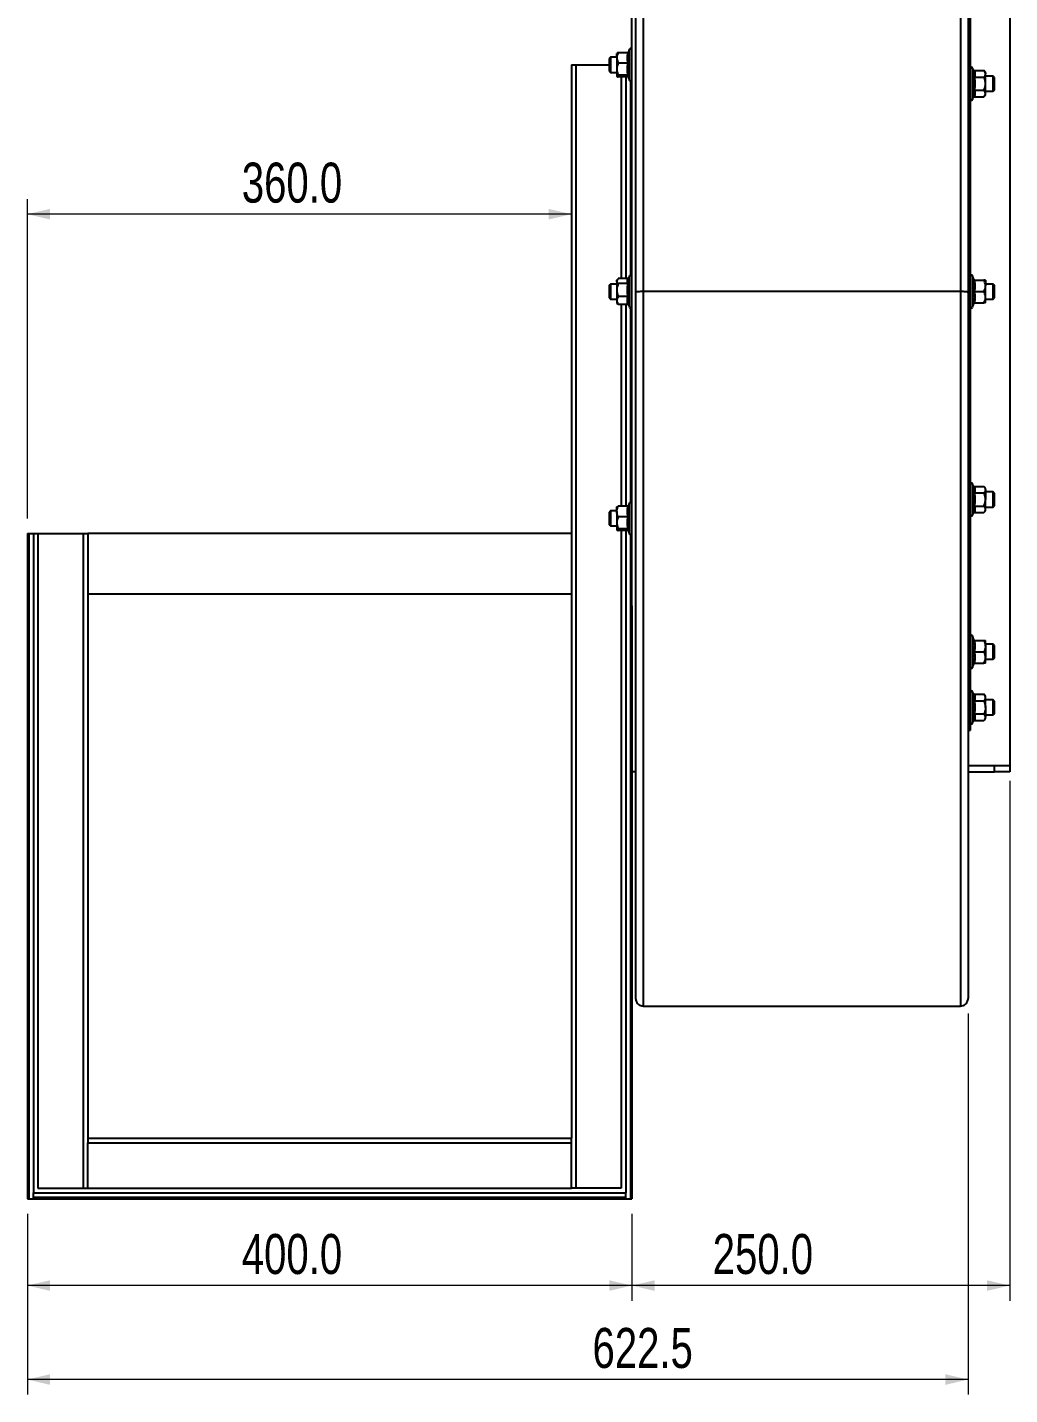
# Paper-space layout 'Sheet2' of a CAD drawing. Header units: millimetres. Extents: x 2 to 418, y 2 to 295.
# Drawn here: x 155.3 to 220.3, y 156.2 to 246.6 of the extents above; entities that cross this region are included whole.
import ezdxf

# ---------------------------------------------------------------- set-up
doc = ezdxf.new("R2010")
doc.units = ezdxf.units.MM
doc.styles.add('SLDTEXTSTYLE0', font='TXT', dxfattribs={"width": 0.75})
doc.dimstyles.new('SLDDIMSTYLE0', dxfattribs={"dimtxt": 2.645833, "dimasz": 1.5, "dimexe": 0, "dimexo": 0.0625, "dimgap": 0.661458, "dimtad": 1, "dimdec": 1, "dimlfac": 10, "dimrnd": 1e-09, "dimzin": 4, "dimdsep": 46, "dimtxsty": 'SLDTEXTSTYLE0', "dimsah": 1, "dimcen": 0.09, "dimadec": 0, "dimazin": 1, "dimtfac": 1, "dimtdec": 1, "dimtofl": 0, "dimtmove": 0, "dimatfit": 3, "dimfxl": 0, "dimfrac": 2, "dimtolj": 1, "dimtzin": 12, "dimarcsym": 0})
doc.dimstyles.new('SLDDIMSTYLE2', dxfattribs={"dimtxt": 2.645833, "dimasz": 1.5, "dimexe": 0, "dimexo": 0.0625, "dimgap": 0.661458, "dimtad": 1, "dimdec": 1, "dimlfac": 10, "dimrnd": 1e-09, "dimzin": 12, "dimdsep": 46, "dimtxsty": 'SLDTEXTSTYLE0', "dimsah": 1, "dimcen": 0.09, "dimadec": 0, "dimazin": 3, "dimtfac": 1, "dimtdec": 1, "dimtofl": 0, "dimtmove": 0, "dimatfit": 3, "dimfxl": 0, "dimfrac": 2, "dimtolj": 1, "dimtzin": 12, "dimarcsym": 0})

# ---------------------------------------------------------------- blocks, each defined once
blk = doc.blocks.new('_D_15')
at = {"color": 7, "linetype": 'Continuous', "lineweight": 18}
for p, q in [((217.589, 181.39), (217.589, 156.186)), ((155.339, 168.141), (155.339, 156.186)), ((217.589, 157.186), (155.339, 157.186))]:
    blk.add_line(p, q, dxfattribs=at)
for points in [[(155.339, 157.186), (156.839, 156.836), (156.839, 157.536)], [(217.589, 157.186), (216.089, 157.536), (216.089, 156.836)]]:
    blk.add_solid(points, dxfattribs=at)
at = {"color": 7, "linetype": 'Continuous', "lineweight": 18, "insert": (192.737, 160.597), "char_height": 2.6458, "attachment_point": 1, "style": 'SLDTEXTSTYLE0'}
blk.add_mtext('622.5', dxfattribs=at)
blk = doc.blocks.new('_D_16')
at = {"color": 7, "linetype": 'Continuous', "lineweight": 18}
for p, q in [((155.339, 168.141), (155.339, 162.402)), ((195.339, 168.141), (195.339, 162.402)), ((195.339, 163.402), (155.339, 163.402))]:
    blk.add_line(p, q, dxfattribs=at)
for points in [[(155.339, 163.402), (156.839, 163.052), (156.839, 163.752)], [(195.339, 163.402), (193.839, 163.752), (193.839, 163.052)]]:
    blk.add_solid(points, dxfattribs=at)
at = {"color": 7, "linetype": 'Continuous', "lineweight": 18, "insert": (169.53, 166.813), "char_height": 2.6458, "attachment_point": 1, "style": 'SLDTEXTSTYLE0'}
blk.add_mtext('400.0', dxfattribs=at)
blk = doc.blocks.new('_D_17')
at = {"color": 7, "linetype": 'Continuous', "lineweight": 18}
for p, q in [((220.339, 196.789), (220.339, 162.402)), ((195.339, 168.141), (195.339, 162.402)), ((220.339, 163.402), (195.339, 163.402))]:
    blk.add_line(p, q, dxfattribs=at)
for points in [[(195.339, 163.402), (196.839, 163.052), (196.839, 163.752)], [(220.339, 163.402), (218.839, 163.752), (218.839, 163.052)]]:
    blk.add_solid(points, dxfattribs=at)
at = {"color": 7, "linetype": 'Continuous', "lineweight": 18, "insert": (200.69, 166.813), "char_height": 2.6458, "attachment_point": 1, "style": 'SLDTEXTSTYLE0'}
blk.add_mtext('250.0', dxfattribs=at)
blk = doc.blocks.new('_D_18')
at = {"color": 7, "linetype": 'Continuous', "lineweight": 18}
for p, q in [((155.339, 214.141), (155.339, 235.263)), ((191.339, 234.263), (155.339, 234.263))]:
    blk.add_line(p, q, dxfattribs=at)
for points in [[(155.339, 234.263), (156.839, 233.913), (156.839, 234.613)], [(191.339, 234.263), (189.839, 234.613), (189.839, 233.913)]]:
    blk.add_solid(points, dxfattribs=at)
at = {"color": 7, "linetype": 'Continuous', "lineweight": 18, "insert": (169.53, 237.674), "char_height": 2.6458, "attachment_point": 1, "style": 'SLDTEXTSTYLE0'}
blk.add_mtext('360.0', dxfattribs=at)

psp = doc.layouts.new('Sheet2')

# ---------------------------------------------------------------- linework, layer by layer
at = {"color": 7, "linetype": 'Continuous', "lineweight": 25}
for p, q in [((220.339, 269.141), (220.339, 197.789)), ((195.589, 264.892), (195.589, 229.153)), ((217.589, 264.892), (217.589, 229.153)), ((195.339, 229.141), (195.339, 260.891)), ((217.739, 229.141), (217.739, 258.141)), ((195.189, 245.18), (195.103, 244.946)), ((193.922, 244.641), (193.839, 244.558)), ((193.839, 244.558), (193.839, 243.724)), ((194.339, 244.641), (193.922, 244.641)), ((193.922, 244.641), (193.922, 243.641)), ((194.344, 244.897), (194.339, 244.891)), ((194.339, 244.597), (194.339, 244.891)), ((194.339, 244.597), (194.339, 243.854)), ((195.081, 244.941), (194.439, 244.941)), ((195.081, 244.254), (194.439, 244.254)), ((191.339, 244.141), (191.339, 173.141)), ((191.339, 244.141), (191.639, 244.141)), ((191.639, 244.141), (193.839, 244.141)), ((193.839, 243.724), (193.922, 243.641)), ((193.922, 243.641), (194.339, 243.641)), ((194.339, 243.854), (194.339, 243.397)), ((194.339, 243.391), (194.344, 243.385)), ((195.081, 243.454), (194.439, 243.454)), ((195.081, 243.341), (194.439, 243.341)), ((194.939, 243.341), (194.939, 230)), ((195.101, 243.343), (195.189, 243.102)), ((217.934, 243.806), (217.889, 243.93)), ((217.997, 243.757), (218.639, 243.757)), ((217.997, 243.324), (218.639, 243.324)), ((218.739, 243.641), (218.639, 243.757)), ((218.739, 243.641), (218.739, 243.541)), ((218.739, 242.891), (218.739, 243.541)), ((219.256, 243.391), (218.739, 243.391)), ((219.339, 243.308), (219.256, 243.391)), ((219.256, 242.458), (219.256, 243.391)), ((219.339, 242.53), (219.339, 243.308)), ((217.997, 242.458), (218.639, 242.458)), ((218.739, 242.242), (218.739, 242.891)), ((218.739, 242.391), (219.256, 242.391)), ((219.256, 242.391), (219.339, 242.474)), ((219.256, 242.391), (219.256, 242.458)), ((219.339, 242.474), (219.339, 242.53)), ((217.889, 241.852), (217.934, 241.976)), ((217.997, 242.025), (218.639, 242.025)), ((218.639, 242.025), (218.739, 242.141)), ((218.739, 242.141), (218.739, 242.242)), ((194.392, 229.953), (194.339, 229.891)), ((194.339, 229.834), (194.339, 229.891)), ((194.339, 229.834), (194.339, 229.239)), ((195.081, 230), (194.439, 230)), ((195.189, 230.18), (195.122, 229.998)), ((217.978, 229.935), (217.889, 230.18)), ((217.969, 229.931), (217.97, 229.931)), ((217.997, 229.891), (218.639, 229.891)), ((218.739, 229.891), (218.739, 229.516)), ((193.922, 229.641), (193.839, 229.558)), ((193.839, 229.558), (193.839, 228.724)), ((194.339, 229.641), (193.922, 229.641)), ((193.922, 229.641), (193.922, 228.641)), ((194.339, 229.239), (194.339, 228.546)), ((195.081, 229.668), (194.439, 229.668)), ((195.081, 228.809), (194.439, 228.809)), ((195.339, 208.355), (195.339, 229.141)), ((195.589, 229.153), (195.589, 229.117)), ((195.589, 229.117), (195.589, 229.08)), ((195.589, 229.08), (195.589, 182.393)), ((196.089, 229.165), (217.089, 229.165)), ((217.589, 229.153), (217.589, 229.117)), ((217.589, 229.117), (217.589, 229.08)), ((217.589, 229.08), (217.589, 182.393)), ((217.739, 200.141), (217.739, 229.141)), ((217.997, 229.141), (218.639, 229.141)), ((219.256, 229.641), (218.739, 229.641)), ((218.739, 228.766), (218.739, 229.516)), ((219.339, 229.558), (219.256, 229.641)), ((219.256, 228.641), (219.256, 229.641)), ((219.339, 228.724), (219.339, 229.558)), ((193.839, 228.724), (193.922, 228.641)), ((193.922, 228.641), (194.339, 228.641)), ((194.339, 228.546), (194.339, 228.391)), ((194.339, 228.391), (194.392, 228.329)), ((195.081, 228.282), (194.439, 228.282)), ((194.939, 228.282), (194.939, 214.941)), ((195.135, 228.251), (195.189, 228.102)), ((217.889, 228.102), (217.978, 228.347)), ((217.969, 228.351), (217.97, 228.351)), ((217.997, 228.391), (218.639, 228.391)), ((218.739, 228.391), (218.739, 228.766)), ((218.739, 228.641), (219.256, 228.641)), ((219.256, 228.641), (219.339, 228.724)), ((217.934, 216.306), (217.889, 216.43)), ((217.997, 216.257), (218.639, 216.257)), ((218.739, 216.141), (218.639, 216.257)), ((218.739, 216.041), (218.739, 216.141)), ((217.997, 215.824), (218.639, 215.824)), ((218.739, 216.041), (218.739, 215.391)), ((219.256, 215.891), (218.739, 215.891)), ((218.739, 214.742), (218.739, 215.391)), ((219.339, 215.808), (219.256, 215.891)), ((219.256, 214.891), (219.256, 215.891)), ((219.339, 214.974), (219.339, 215.808)), ((193.922, 214.641), (193.839, 214.558)), ((193.839, 214.558), (193.839, 214.502)), ((193.839, 214.502), (193.839, 213.724)), ((194.339, 214.641), (193.922, 214.641)), ((193.922, 214.641), (193.922, 214.574)), ((193.922, 214.574), (193.922, 213.641)), ((194.339, 214.597), (194.339, 214.891)), ((194.339, 214.597), (194.339, 213.854)), ((195.081, 214.941), (194.439, 214.941)), ((195.189, 215.18), (195.103, 214.946)), ((217.889, 214.352), (217.934, 214.476)), ((217.997, 214.958), (218.639, 214.958)), ((217.997, 214.525), (218.639, 214.525)), ((218.639, 214.525), (218.739, 214.641)), ((218.739, 214.891), (219.256, 214.891)), ((218.739, 214.641), (218.739, 214.742)), ((219.256, 214.891), (219.339, 214.974)), ((193.839, 213.724), (193.922, 213.641)), ((193.922, 213.641), (194.339, 213.641)), ((194.339, 213.854), (194.339, 213.397)), ((195.081, 214.254), (194.439, 214.254)), ((195.081, 213.454), (194.439, 213.454)), ((155.339, 213.141), (155.339, 169.141)), ((155.339, 213.141), (155.439, 213.141)), ((155.439, 213.141), (155.439, 169.141)), ((155.439, 213.141), (155.739, 213.141)), ((155.739, 213.141), (155.739, 169.541)), ((155.739, 213.141), (156.039, 213.141)), ((156.039, 213.141), (159.039, 213.141)), ((159.039, 213.141), (159.339, 213.141)), ((191.339, 213.141), (159.339, 213.141)), ((159.339, 213.141), (159.339, 173.141)), ((195.081, 213.341), (194.439, 213.341)), ((194.939, 213.341), (194.939, 169.541)), ((195.101, 213.343), (195.189, 213.102)), ((191.339, 209.141), (159.339, 209.141)), ((195.339, 208.355), (195.339, 169.141)), ((217.978, 206.119), (217.889, 206.364)), ((217.969, 206.116), (217.97, 206.115)), ((217.997, 206.075), (218.639, 206.075)), ((217.997, 205.325), (218.639, 205.325)), ((218.739, 205.7), (218.739, 206.075)), ((219.256, 205.825), (218.739, 205.825)), ((218.739, 205.7), (218.739, 204.95)), ((219.339, 205.743), (219.256, 205.825)), ((219.256, 204.825), (219.256, 205.825)), ((219.339, 204.908), (219.339, 205.743)), ((217.889, 204.286), (217.978, 204.532)), ((217.969, 204.535), (217.97, 204.535)), ((217.997, 204.575), (218.639, 204.575)), ((218.739, 204.575), (218.739, 204.95)), ((218.739, 204.825), (219.256, 204.825)), ((219.256, 204.825), (219.339, 204.908)), ((217.934, 202.556), (217.889, 202.68)), ((217.997, 202.507), (218.639, 202.507)), ((217.997, 202.074), (218.639, 202.074)), ((218.739, 202.391), (218.639, 202.507)), ((218.739, 202.291), (218.739, 202.391)), ((218.739, 201.641), (218.739, 202.291)), ((219.256, 202.141), (218.739, 202.141)), ((219.339, 202.058), (219.256, 202.141)), ((219.256, 201.141), (219.256, 202.141)), ((219.339, 201.224), (219.339, 202.058)), ((217.997, 201.208), (218.639, 201.208)), ((217.997, 200.775), (218.639, 200.775)), ((218.639, 200.775), (218.739, 200.891)), ((218.739, 201.641), (218.739, 200.992)), ((218.739, 201.141), (219.256, 201.141)), ((218.739, 200.891), (218.739, 200.992)), ((219.256, 201.141), (219.339, 201.224)), ((217.589, 200.141), (217.739, 200.141)), ((217.889, 200.602), (217.934, 200.726)), ((195.339, 197.391), (195.589, 197.391)), ((217.589, 197.789), (219.339, 197.789)), ((217.589, 197.389), (219.339, 197.389)), ((219.339, 197.389), (219.339, 197.789)), ((219.339, 197.789), (220.339, 197.789)), ((220.339, 197.389), (219.339, 197.389)), ((220.339, 197.789), (220.339, 197.389)), ((196.089, 181.891), (217.089, 181.891)), ((159.339, 173.141), (191.339, 173.141)), ((159.339, 173.141), (159.339, 172.841)), ((159.339, 172.841), (191.339, 172.841)), ((159.339, 169.841), (159.339, 172.841)), ((191.339, 172.841), (191.339, 173.141)), ((191.339, 169.841), (191.339, 172.841)), ((155.339, 169.141), (155.439, 169.141)), ((155.439, 169.141), (155.739, 169.141)), ((155.739, 169.541), (194.939, 169.541)), ((155.739, 169.241), (155.739, 169.541)), ((155.739, 169.241), (194.939, 169.241)), ((155.739, 169.141), (155.739, 169.241)), ((155.739, 169.141), (194.939, 169.141)), ((156.039, 169.841), (159.339, 169.841)), ((159.339, 169.841), (191.339, 169.841)), ((194.639, 169.841), (191.339, 169.841)), ((194.939, 169.241), (194.939, 169.541)), ((194.939, 169.141), (194.939, 169.241)), ((194.939, 169.141), (195.239, 169.141)), ((195.239, 169.141), (195.339, 169.141))]:
    psp.add_line(p, q, dxfattribs=at)
at = {"color": 8, "linetype": 'Continuous', "lineweight": 25}
for p, q in [((195.189, 243.102), (195.189, 245.18)), ((195.107, 244.948), (195.144, 244.986)), ((191.639, 244.141), (191.639, 169.841)), ((194.639, 243.341), (194.639, 230)), ((217.889, 243.93), (217.889, 241.852)), ((195.239, 243.054), (195.239, 230.228)), ((195.189, 230.101), (195.189, 230.18)), ((195.189, 228.102), (195.189, 230.101)), ((217.889, 230.18), (217.889, 228.102)), ((194.639, 228.282), (194.639, 214.941)), ((195.239, 228.054), (195.239, 215.228)), ((217.889, 216.43), (217.889, 216.291)), ((217.889, 216.291), (217.889, 214.352)), ((195.107, 214.948), (195.144, 214.986)), ((195.189, 214.773), (195.189, 215.18)), ((195.189, 213.102), (195.189, 214.773)), ((156.039, 213.141), (156.039, 169.841)), ((159.039, 213.141), (159.039, 169.841)), ((194.639, 213.341), (194.639, 169.841)), ((195.239, 213.054), (195.239, 169.141)), ((217.889, 206.364), (217.889, 205.845)), ((217.889, 205.845), (217.889, 204.286)), ((217.889, 202.68), (217.889, 201.641)), ((217.889, 201.641), (217.889, 200.602)), ((196.089, 181.891), (196.089, 181.884)), ((217.089, 181.891), (217.089, 181.881))]:
    psp.add_line(p, q, dxfattribs=at)
at = {"color": 7, "linetype": 'Continuous', "lineweight": 25}
for centre, radius, start, end in [((195.261, 245.154), 0.0773, 0, 160), ((217.816, 243.904), 0.0773, 20, 180), ((195.261, 243.128), 0.0773, 200, 0), ((217.816, 241.878), 0.0773, 180, 340), ((195.261, 230.154), 0.0773, 0, 160), ((217.816, 230.154), 0.0773, 20, 180), ((218.036, 229.951), 0.06, 196.24027, 235.07401), ((218.036, 229.951), 0.06, 196.24791, 262.44434), ((195.261, 228.128), 0.0773, 200, 0), ((217.816, 228.128), 0.0773, 180, 340), ((218.036, 228.331), 0.06, 97.58654, 164.35323), ((217.816, 216.404), 0.0773, 20, 180), ((195.261, 215.154), 0.0773, 0, 160), ((217.816, 214.378), 0.0773, 180, 340), ((195.261, 213.128), 0.0773, 200, 0), ((217.816, 206.338), 0.0773, 20, 180), ((218.036, 206.135), 0.06, 196.22431, 262.33762), ((218.036, 204.515), 0.06, 97.66494, 164.34542), ((217.816, 204.313), 0.0773, 180, 340), ((217.816, 202.654), 0.0773, 20, 180), ((217.816, 200.628), 0.0773, 180, 340)]:
    psp.add_arc(centre, radius, start, end, dxfattribs=at)
for points, knots in [([(196.089, 265.392), (196.089, 265.383), (196.089, 265.364), (196.089, 265.196), (196.089, 264.926), (196.089, 264.545), (196.089, 264.056), (196.089, 263.46), (196.089, 262.758), (196.089, 261.953), (196.089, 261.046), (196.089, 260.04), (196.089, 258.938), (196.089, 257.743), (196.089, 256.457), (196.089, 255.084), (196.089, 253.628), (196.089, 252.093), (196.089, 250.483), (196.089, 248.802), (196.089, 247.054), (196.089, 245.245), (196.089, 243.379), (196.089, 241.462), (196.089, 239.499), (196.089, 237.494), (196.089, 235.454), (196.089, 233.382), (196.089, 231.285), (196.089, 229.872), (196.089, 229.165)], [0, 0, 0, 0, 0.035726, 0.071453, 0.107179, 0.142905, 0.178631, 0.214357, 0.250083, 0.285809, 0.321536, 0.357262, 0.392988, 0.428714, 0.46444, 0.500167, 0.535893, 0.571619, 0.607345, 0.643071, 0.678797, 0.714524, 0.75025, 0.785928, 0.821607, 0.857286, 0.892964, 0.928643, 0.964321, 1, 1, 1, 1]), ([(194.439, 244.941), (194.413, 244.888), (194.359, 244.779), (194.339, 244.66), (194.339, 244.599), (194.339, 244.597)], [0, 0, 0, 0, 0.48434, 0.986319, 1, 1, 1, 1]), ([(194.339, 244.597), (194.343, 244.549), (194.35, 244.451), (194.395, 244.337), (194.429, 244.273), (194.439, 244.254)], [0, 0, 0, 0, 0.406288, 0.827269, 1, 1, 1, 1]), ([(194.439, 244.254), (194.413, 244.192), (194.359, 244.065), (194.339, 243.927), (194.339, 243.856), (194.339, 243.854)], [0, 0, 0, 0, 0.484337, 0.986324, 1, 1, 1, 1]), ([(194.439, 244.941), (194.423, 244.936), (194.378, 244.922), (194.364, 244.907), (194.356, 244.897)], [0, 0, 0, 0, 0.34017, 1, 1, 1, 1]), ([(195.081, 244.254), (195.061, 244.366), (195.022, 244.596), (195.061, 244.825), (195.081, 244.941)], [0, 0, 0, 0, 0.492242, 1, 1, 1, 1]), ([(195.081, 243.454), (195.061, 243.585), (195.022, 243.852), (195.061, 244.118), (195.081, 244.254)], [0, 0, 0, 0, 0.492245, 1, 1, 1, 1]), ([(195.081, 244.941), (195.088, 244.942), (195.101, 244.943), (195.119, 244.953), (195.134, 244.967), (195.141, 244.979), (195.143, 244.986), (195.144, 244.986)], [0, 0, 0, 0, 0.236079, 0.471213, 0.732252, 0.993859, 1, 1, 1, 1]), ([(195.081, 244.254), (195.088, 244.254), (195.101, 244.254), (195.119, 244.255), (195.134, 244.257), (195.141, 244.259), (195.143, 244.26), (195.144, 244.26)], [0, 0, 0, 0, 0.236078, 0.471228, 0.732236, 0.993864, 1, 1, 1, 1]), ([(195.144, 244.986), (195.137, 244.955), (195.102, 244.796), (195.085, 244.55), (195.127, 244.342), (195.144, 244.26)], [0, 0, 0, 0, 0.130523, 0.655231, 1, 1, 1, 1]), ([(195.144, 244.26), (195.137, 244.224), (195.102, 244.042), (195.085, 243.756), (195.127, 243.512), (195.144, 243.415)], [0, 0, 0, 0, 0.130526, 0.655235, 1, 1, 1, 1]), ([(194.339, 243.854), (194.343, 243.798), (194.35, 243.684), (194.395, 243.551), (194.429, 243.476), (194.439, 243.454)], [0, 0, 0, 0, 0.406297, 0.827266, 1, 1, 1, 1]), ([(194.439, 243.454), (194.424, 243.449), (194.366, 243.431), (194.35, 243.412), (194.339, 243.397)], [0, 0, 0, 0, 0.26613, 1, 1, 1, 1]), ([(194.339, 243.397), (194.339, 243.396), (194.34, 243.38), (194.375, 243.361), (194.428, 243.344), (194.439, 243.341)], [0, 0, 0, 0, 0.066694, 0.814098, 1, 1, 1, 1]), ([(195.081, 243.341), (195.061, 243.36), (195.022, 243.397), (195.061, 243.435), (195.081, 243.454)], [0, 0, 0, 0, 0.492244, 1, 1, 1, 1]), ([(195.144, 243.415), (195.143, 243.415), (195.141, 243.421), (195.134, 243.431), (195.119, 243.444), (195.101, 243.452), (195.088, 243.453), (195.081, 243.454)], [0, 0, 0, 0, 0.006116, 0.267749, 0.52879, 0.763923, 1, 1, 1, 1]), ([(195.103, 243.336), (195.103, 243.337), (195.096, 243.34), (195.088, 243.341), (195.081, 243.341)], [0, 0, 0, 0, 0.145345, 1, 1, 1, 1]), ([(217.934, 243.348), (217.941, 243.368), (217.975, 243.465), (217.992, 243.619), (217.951, 243.753), (217.934, 243.806)], [0, 0, 0, 0, 0.130524, 0.655235, 1, 1, 1, 1]), ([(217.997, 243.757), (217.99, 243.758), (217.977, 243.759), (217.959, 243.77), (217.944, 243.785), (217.937, 243.799), (217.934, 243.806), (217.934, 243.806)], [0, 0, 0, 0, 0.236083, 0.471228, 0.732224, 0.99387, 1, 1, 1, 1]), ([(217.934, 242.434), (217.941, 242.473), (217.975, 242.671), (217.992, 242.98), (217.951, 243.244), (217.934, 243.348)], [0, 0, 0, 0, 0.13052, 0.655234, 1, 1, 1, 1]), ([(217.934, 243.348), (217.934, 243.348), (217.937, 243.345), (217.944, 243.338), (217.959, 243.33), (217.977, 243.325), (217.99, 243.324), (217.997, 243.324)], [0, 0, 0, 0, 0.006116, 0.267772, 0.528767, 0.763918, 1, 1, 1, 1]), ([(217.997, 243.757), (218.016, 243.686), (218.056, 243.542), (218.016, 243.397), (217.997, 243.324)], [0, 0, 0, 0, 0.4922425, 1, 1, 1, 1]), ([(217.997, 243.324), (218.016, 243.182), (218.056, 242.893), (218.016, 242.605), (217.997, 242.458)], [0, 0, 0, 0, 0.492242, 1, 1, 1, 1]), ([(218.739, 243.541), (218.735, 243.571), (218.727, 243.633), (218.682, 243.704), (218.649, 243.745), (218.639, 243.757)], [0, 0, 0, 0, 0.40629, 0.82727, 1, 1, 1, 1]), ([(218.639, 243.324), (218.665, 243.358), (218.719, 243.426), (218.739, 243.501), (218.739, 243.54), (218.739, 243.541)], [0, 0, 0, 0, 0.48434, 0.986321, 1, 1, 1, 1]), ([(218.739, 242.891), (218.735, 242.952), (218.727, 243.075), (218.682, 243.219), (218.649, 243.3), (218.639, 243.324)], [0, 0, 0, 0, 0.4062938, 0.8272715, 1, 1, 1, 1]), ([(217.934, 242.434), (217.934, 242.434), (217.937, 242.437), (217.944, 242.444), (217.959, 242.452), (217.977, 242.457), (217.99, 242.458), (217.997, 242.458)], [0, 0, 0, 0, 0.006116, 0.267742, 0.528764, 0.763917, 1, 1, 1, 1]), ([(217.934, 241.976), (217.941, 241.996), (217.975, 242.097), (217.992, 242.253), (217.951, 242.382), (217.934, 242.434)], [0, 0, 0, 0, 0.13052, 0.655233, 1, 1, 1, 1]), ([(217.997, 242.458), (218.016, 242.387), (218.056, 242.243), (218.016, 242.098), (217.997, 242.025)], [0, 0, 0, 0, 0.492244, 1, 1, 1, 1]), ([(218.639, 242.458), (218.665, 242.525), (218.719, 242.662), (218.739, 242.812), (218.739, 242.889), (218.739, 242.891)], [0, 0, 0, 0, 0.484345, 0.986326, 1, 1, 1, 1]), ([(218.739, 242.242), (218.739, 242.246), (218.737, 242.307), (218.702, 242.381), (218.649, 242.445), (218.639, 242.458)], [0, 0, 0, 0, 0.066698, 0.814099, 1, 1, 1, 1]), ([(217.934, 241.976), (217.934, 241.976), (217.937, 241.983), (217.944, 241.997), (217.959, 242.012), (217.977, 242.023), (217.99, 242.024), (217.997, 242.025)], [0, 0, 0, 0, 0.0061304, 0.2677196, 0.5287735, 0.7639242, 1, 1, 1, 1]), ([(218.639, 242.025), (218.654, 242.043), (218.711, 242.112), (218.727, 242.187), (218.739, 242.242)], [0, 0, 0, 0, 0.266132, 1, 1, 1, 1]), ([(194.339, 229.834), (194.339, 229.838), (194.34, 229.884), (194.375, 229.941), (194.428, 229.99), (194.439, 230)], [0, 0, 0, 0, 0.0666953, 0.8140969, 1, 1, 1, 1]), ([(194.439, 229.668), (194.424, 229.682), (194.366, 229.735), (194.35, 229.792), (194.339, 229.834)], [0, 0, 0, 0, 0.266132, 1, 1, 1, 1]), ([(195.081, 229.668), (195.061, 229.722), (195.022, 229.833), (195.061, 229.944), (195.081, 230)], [0, 0, 0, 0, 0.492244, 1, 1, 1, 1]), ([(195.081, 230), (195.088, 230), (195.101, 230.002), (195.119, 230.013), (195.13, 230.023), (195.134, 230.03), (195.135, 230.031)], [0, 0, 0, 0, 0.306208, 0.611245, 0.949751, 1, 1, 1, 1]), ([(217.934, 229.141), (217.941, 229.175), (217.975, 229.345), (217.992, 229.613), (217.951, 229.842), (217.934, 229.933)], [0, 0, 0, 0, 0.130523, 0.655235, 1, 1, 1, 1]), ([(217.997, 229.891), (217.99, 229.892), (217.977, 229.893), (217.959, 229.902), (217.944, 229.916), (217.937, 229.927), (217.934, 229.933), (217.934, 229.933)], [0, 0, 0, 0, 0.236074, 0.471222, 0.732234, 0.993878, 1, 1, 1, 1]), ([(217.997, 229.891), (218.016, 229.768), (218.056, 229.518), (218.016, 229.268), (217.997, 229.141)], [0, 0, 0, 0, 0.492241, 1, 1, 1, 1]), ([(218.739, 229.516), (218.735, 229.569), (218.727, 229.675), (218.682, 229.8), (218.649, 229.87), (218.639, 229.891)], [0, 0, 0, 0, 0.406293, 0.827271, 1, 1, 1, 1]), ([(218.739, 229.891), (218.739, 229.891), (218.737, 229.891), (218.702, 229.891), (218.649, 229.891), (218.639, 229.891)], [0, 0, 0, 0, 0.066695, 0.814097, 1, 1, 1, 1]), ([(194.439, 229.668), (194.413, 229.601), (194.359, 229.465), (194.339, 229.317), (194.339, 229.241), (194.339, 229.239)], [0, 0, 0, 0, 0.484344, 0.98633, 1, 1, 1, 1]), ([(194.339, 229.239), (194.343, 229.179), (194.35, 229.056), (194.395, 228.914), (194.429, 228.833), (194.439, 228.809)], [0, 0, 0, 0, 0.406292, 0.827269, 1, 1, 1, 1]), ([(194.439, 228.809), (194.413, 228.768), (194.359, 228.685), (194.339, 228.594), (194.339, 228.547), (194.339, 228.546)], [0, 0, 0, 0, 0.484338, 0.986322, 1, 1, 1, 1]), ([(195.081, 228.809), (195.061, 228.95), (195.022, 229.236), (195.061, 229.523), (195.081, 229.668)], [0, 0, 0, 0, 0.492245, 1, 1, 1, 1]), ([(195.081, 228.282), (195.061, 228.369), (195.022, 228.544), (195.061, 228.72), (195.081, 228.809)], [0, 0, 0, 0, 0.492241, 1, 1, 1, 1]), ([(195.081, 229.668), (195.088, 229.668), (195.101, 229.669), (195.119, 229.676), (195.134, 229.685), (195.141, 229.693), (195.143, 229.698), (195.144, 229.698)], [0, 0, 0, 0, 0.236084, 0.471229, 0.732223, 0.99388, 1, 1, 1, 1]), ([(195.081, 228.809), (195.088, 228.809), (195.101, 228.808), (195.119, 228.804), (195.134, 228.798), (195.141, 228.793), (195.143, 228.791), (195.144, 228.791)], [0, 0, 0, 0, 0.236073, 0.471231, 0.732233, 0.993869, 1, 1, 1, 1]), ([(195.144, 229.698), (195.137, 229.659), (195.102, 229.462), (195.085, 229.155), (195.127, 228.894), (195.144, 228.791)], [0, 0, 0, 0, 0.13052, 0.655235, 1, 1, 1, 1]), ([(195.589, 229.117), (195.589, 229.117), (195.589, 229.117), (195.589, 229.118), (195.59, 229.122), (195.603, 229.13), (195.657, 229.143), (195.771, 229.155), (195.92, 229.164), (196.033, 229.165), (196.089, 229.165)], [0, 0, 0, 0, 0.007001, 0.009041, 0.035512, 0.141746, 0.35642, 0.570982, 0.785491, 1, 1, 1, 1]), ([(196.089, 229.165), (196.089, 228.351), (196.089, 226.723), (196.089, 224.278), (196.089, 221.84), (196.089, 219.415), (196.089, 217.025), (196.089, 214.677), (196.089, 212.377), (196.089, 210.117), (196.089, 207.889), (196.089, 205.701), (196.089, 203.561), (196.089, 201.49), (196.089, 199.493), (196.089, 197.578), (196.089, 195.75), (196.089, 194.014), (196.089, 192.375), (196.089, 190.839), (196.089, 189.411), (196.089, 188.094), (196.089, 186.892), (196.089, 185.81), (196.089, 184.877), (196.089, 184.083), (196.089, 183.421), (196.089, 182.867), (196.089, 182.425), (196.089, 182.087), (196.089, 181.956), (196.089, 181.891)], [0, 0, 0, 0, 0.0351232, 0.0702464, 0.1053693, 0.1404924, 0.1756154, 0.2101114, 0.2446074, 0.2791034, 0.3135994, 0.3487992, 0.3839991, 0.4191988, 0.4543987, 0.4895985, 0.5247983, 0.5599981, 0.595198, 0.6303978, 0.6655976, 0.7007974, 0.7359972, 0.771197, 0.8063969, 0.838664, 0.8709312, 0.9031983, 0.9354654, 0.9677327, 1, 1, 1, 1]), ([(217.089, 229.165), (217.145, 229.165), (217.257, 229.164), (217.407, 229.155), (217.521, 229.143), (217.575, 229.13), (217.587, 229.122), (217.589, 229.118), (217.589, 229.117), (217.589, 229.117), (217.589, 229.117)], [0, 0, 0, 0, 0.214515, 0.429022, 0.643583, 0.858256, 0.964488, 0.990959, 0.993, 1, 1, 1, 1]), ([(217.089, 229.165), (217.089, 228.351), (217.089, 226.723), (217.089, 224.278), (217.089, 221.84), (217.089, 219.415), (217.089, 217.025), (217.089, 214.677), (217.089, 212.377), (217.089, 210.117), (217.089, 207.889), (217.089, 205.701), (217.089, 203.561), (217.089, 201.49), (217.089, 199.493), (217.089, 197.578), (217.089, 195.75), (217.089, 194.014), (217.089, 192.375), (217.089, 190.839), (217.089, 189.411), (217.089, 188.094), (217.089, 186.892), (217.089, 185.81), (217.089, 184.877), (217.089, 184.083), (217.089, 183.421), (217.089, 182.867), (217.089, 182.425), (217.089, 182.087), (217.089, 181.956), (217.089, 181.891)], [0, 0, 0, 0, 0.0351232, 0.0702464, 0.1053693, 0.1404924, 0.1756154, 0.2101114, 0.2446074, 0.2791034, 0.3135994, 0.3487992, 0.3839991, 0.4191988, 0.4543987, 0.4895985, 0.5247983, 0.5599981, 0.595198, 0.6303978, 0.6655976, 0.7007974, 0.7359972, 0.771197, 0.8063969, 0.838664, 0.8709312, 0.9031983, 0.9354654, 0.9677327, 1, 1, 1, 1]), ([(217.934, 228.349), (217.941, 228.383), (217.975, 228.555), (217.992, 228.824), (217.951, 229.051), (217.934, 229.141)], [0, 0, 0, 0, 0.130523, 0.655234, 1, 1, 1, 1]), ([(217.934, 229.141), (217.934, 229.141), (217.937, 229.141), (217.944, 229.141), (217.959, 229.141), (217.977, 229.141), (217.99, 229.141), (217.997, 229.141)], [0, 0, 0, 0, 0.006132, 0.267764, 0.528774, 0.763923, 1, 1, 1, 1]), ([(217.997, 229.141), (218.016, 229.018), (218.056, 228.768), (218.016, 228.518), (217.997, 228.391)], [0, 0, 0, 0, 0.492241, 1, 1, 1, 1]), ([(218.639, 229.141), (218.665, 229.199), (218.719, 229.318), (218.739, 229.448), (218.739, 229.514), (218.739, 229.516)], [0, 0, 0, 0, 0.484345, 0.986322, 1, 1, 1, 1]), ([(218.739, 228.766), (218.735, 228.819), (218.727, 228.925), (218.682, 229.05), (218.649, 229.12), (218.639, 229.141)], [0, 0, 0, 0, 0.406293, 0.827271, 1, 1, 1, 1]), ([(194.339, 228.546), (194.343, 228.509), (194.35, 228.434), (194.395, 228.347), (194.429, 228.297), (194.439, 228.282)], [0, 0, 0, 0, 0.406297, 0.827271, 1, 1, 1, 1]), ([(194.439, 228.282), (194.421, 228.296), (194.402, 228.311), (194.395, 228.327), (194.394, 228.328)], [0, 0, 0, 0, 0.926257, 1, 1, 1, 1]), ([(195.144, 228.234), (195.143, 228.234), (195.141, 228.241), (195.134, 228.254), (195.119, 228.27), (195.101, 228.28), (195.088, 228.282), (195.081, 228.282)], [0, 0, 0, 0, 0.00611, 0.267742, 0.528771, 0.76391, 1, 1, 1, 1]), ([(195.144, 228.791), (195.137, 228.767), (195.102, 228.648), (195.085, 228.461), (195.127, 228.298), (195.144, 228.234)], [0, 0, 0, 0, 0.130523, 0.655236, 1, 1, 1, 1]), ([(217.934, 228.349), (217.934, 228.349), (217.937, 228.355), (217.944, 228.367), (217.959, 228.38), (217.977, 228.389), (217.99, 228.39), (217.997, 228.391)], [0, 0, 0, 0, 0.006122, 0.267766, 0.528778, 0.763926, 1, 1, 1, 1]), ([(218.639, 228.391), (218.665, 228.449), (218.719, 228.568), (218.739, 228.698), (218.739, 228.764), (218.739, 228.766)], [0, 0, 0, 0, 0.484333, 0.986322, 1, 1, 1, 1]), ([(218.739, 228.391), (218.739, 228.391), (218.737, 228.391), (218.702, 228.391), (218.649, 228.391), (218.639, 228.391)], [0, 0, 0, 0, 0.066695, 0.814097, 1, 1, 1, 1]), ([(217.934, 215.848), (217.941, 215.868), (217.975, 215.965), (217.992, 216.119), (217.951, 216.253), (217.934, 216.306)], [0, 0, 0, 0, 0.130524, 0.655232, 1, 1, 1, 1]), ([(217.997, 216.257), (217.99, 216.258), (217.977, 216.259), (217.959, 216.27), (217.944, 216.285), (217.937, 216.299), (217.934, 216.306), (217.934, 216.306)], [0, 0, 0, 0, 0.236065, 0.471239, 0.73223, 0.99387, 1, 1, 1, 1]), ([(217.997, 216.257), (218.016, 216.186), (218.056, 216.042), (218.016, 215.897), (217.997, 215.824)], [0, 0, 0, 0, 0.492244, 1, 1, 1, 1]), ([(218.639, 216.257), (218.654, 216.239), (218.711, 216.17), (218.727, 216.095), (218.739, 216.041)], [0, 0, 0, 0, 0.266132, 1, 1, 1, 1]), ([(217.934, 214.934), (217.941, 214.973), (217.975, 215.171), (217.992, 215.48), (217.951, 215.744), (217.934, 215.848)], [0, 0, 0, 0, 0.130526, 0.65523, 1, 1, 1, 1]), ([(217.997, 215.824), (217.99, 215.824), (217.977, 215.825), (217.959, 215.83), (217.944, 215.838), (217.937, 215.845), (217.934, 215.848), (217.934, 215.848)], [0, 0, 0, 0, 0.236075, 0.47122, 0.732234, 0.993851, 1, 1, 1, 1]), ([(217.997, 215.824), (218.016, 215.682), (218.056, 215.393), (218.016, 215.105), (217.997, 214.958)], [0, 0, 0, 0, 0.492242, 1, 1, 1, 1]), ([(218.739, 216.041), (218.739, 216.036), (218.737, 215.975), (218.702, 215.901), (218.649, 215.837), (218.639, 215.824)], [0, 0, 0, 0, 0.066691, 0.814093, 1, 1, 1, 1]), ([(218.739, 215.391), (218.735, 215.452), (218.727, 215.575), (218.682, 215.719), (218.649, 215.8), (218.639, 215.824)], [0, 0, 0, 0, 0.406299, 0.827269, 1, 1, 1, 1]), ([(218.639, 214.958), (218.665, 215.025), (218.719, 215.162), (218.739, 215.312), (218.739, 215.389), (218.739, 215.391)], [0, 0, 0, 0, 0.484339, 0.986326, 1, 1, 1, 1]), ([(194.339, 214.597), (194.339, 214.605), (194.34, 214.701), (194.375, 214.819), (194.428, 214.921), (194.439, 214.941)], [0, 0, 0, 0, 0.066696, 0.814097, 1, 1, 1, 1]), ([(194.339, 214.885), (194.343, 214.893), (194.35, 214.909), (194.395, 214.927), (194.429, 214.938), (194.439, 214.941)], [0, 0, 0, 0, 0.406293, 0.82727, 1, 1, 1, 1]), ([(194.439, 214.254), (194.424, 214.283), (194.366, 214.392), (194.35, 214.51), (194.339, 214.597)], [0, 0, 0, 0, 0.266125, 1, 1, 1, 1]), ([(195.081, 214.254), (195.061, 214.366), (195.022, 214.596), (195.061, 214.825), (195.081, 214.941)], [0, 0, 0, 0, 0.49224, 1, 1, 1, 1]), ([(195.081, 214.941), (195.088, 214.942), (195.101, 214.943), (195.119, 214.953), (195.134, 214.967), (195.141, 214.979), (195.143, 214.986), (195.144, 214.986)], [0, 0, 0, 0, 0.236069, 0.471225, 0.732205, 0.993859, 1, 1, 1, 1]), ([(195.144, 214.986), (195.137, 214.955), (195.102, 214.796), (195.085, 214.55), (195.127, 214.342), (195.144, 214.26)], [0, 0, 0, 0, 0.130527, 0.655233, 1, 1, 1, 1]), ([(217.934, 214.934), (217.934, 214.934), (217.937, 214.937), (217.944, 214.944), (217.959, 214.952), (217.977, 214.957), (217.99, 214.958), (217.997, 214.958)], [0, 0, 0, 0, 0.006149, 0.267768, 0.528783, 0.763929, 1, 1, 1, 1]), ([(217.934, 214.476), (217.941, 214.496), (217.975, 214.597), (217.992, 214.753), (217.951, 214.882), (217.934, 214.934)], [0, 0, 0, 0, 0.1305236, 0.6552329, 1, 1, 1, 1]), ([(217.934, 214.476), (217.934, 214.476), (217.937, 214.483), (217.944, 214.497), (217.959, 214.512), (217.977, 214.523), (217.99, 214.524), (217.997, 214.525)], [0, 0, 0, 0, 0.00613, 0.267776, 0.528772, 0.763917, 1, 1, 1, 1]), ([(217.997, 214.958), (218.016, 214.887), (218.056, 214.743), (218.016, 214.598), (217.997, 214.525)], [0, 0, 0, 0, 0.4922425, 1, 1, 1, 1]), ([(218.739, 214.742), (218.735, 214.772), (218.727, 214.834), (218.682, 214.905), (218.649, 214.946), (218.639, 214.958)], [0, 0, 0, 0, 0.406296, 0.82727, 1, 1, 1, 1]), ([(218.639, 214.525), (218.665, 214.559), (218.719, 214.627), (218.739, 214.702), (218.739, 214.741), (218.739, 214.742)], [0, 0, 0, 0, 0.48434, 0.986321, 1, 1, 1, 1]), ([(194.439, 214.254), (194.413, 214.192), (194.359, 214.065), (194.339, 213.927), (194.339, 213.856), (194.339, 213.854)], [0, 0, 0, 0, 0.484343, 0.986324, 1, 1, 1, 1]), ([(194.339, 213.854), (194.343, 213.798), (194.35, 213.684), (194.395, 213.551), (194.429, 213.476), (194.439, 213.454)], [0, 0, 0, 0, 0.406289, 0.827275, 1, 1, 1, 1]), ([(194.439, 213.454), (194.413, 213.445), (194.359, 213.427), (194.339, 213.408), (194.339, 213.398), (194.339, 213.397)], [0, 0, 0, 0, 0.484341, 0.986324, 1, 1, 1, 1]), ([(195.081, 213.454), (195.061, 213.585), (195.022, 213.852), (195.061, 214.118), (195.081, 214.254)], [0, 0, 0, 0, 0.492238, 1, 1, 1, 1]), ([(195.081, 213.341), (195.061, 213.36), (195.022, 213.397), (195.061, 213.435), (195.081, 213.454)], [0, 0, 0, 0, 0.492243, 1, 1, 1, 1]), ([(195.081, 214.254), (195.088, 214.254), (195.101, 214.254), (195.119, 214.255), (195.134, 214.257), (195.141, 214.259), (195.143, 214.26), (195.144, 214.26)], [0, 0, 0, 0, 0.2360773, 0.4712271, 0.7322363, 0.9938721, 1, 1, 1, 1]), ([(195.081, 213.454), (195.088, 213.453), (195.101, 213.452), (195.119, 213.444), (195.134, 213.431), (195.141, 213.421), (195.143, 213.415), (195.144, 213.415)], [0, 0, 0, 0, 0.236082, 0.47121, 0.732204, 0.993831, 1, 1, 1, 1]), ([(195.144, 214.26), (195.137, 214.224), (195.102, 214.042), (195.085, 213.756), (195.127, 213.512), (195.144, 213.415)], [0, 0, 0, 0, 0.13052, 0.655235, 1, 1, 1, 1]), ([(194.339, 213.397), (194.343, 213.39), (194.35, 213.373), (194.395, 213.355), (194.429, 213.344), (194.439, 213.341)], [0, 0, 0, 0, 0.406293, 0.827272, 1, 1, 1, 1]), ([(195.103, 213.336), (195.103, 213.337), (195.096, 213.34), (195.088, 213.341), (195.081, 213.341)], [0, 0, 0, 0, 0.145247, 1, 1, 1, 1]), ([(217.934, 205.325), (217.941, 205.359), (217.975, 205.53), (217.992, 205.797), (217.951, 206.027), (217.934, 206.118)], [0, 0, 0, 0, 0.130523, 0.655232, 1, 1, 1, 1]), ([(217.997, 206.075), (217.99, 206.076), (217.977, 206.077), (217.959, 206.086), (217.944, 206.1), (217.937, 206.111), (217.934, 206.117), (217.934, 206.118)], [0, 0, 0, 0, 0.2360736, 0.4712205, 0.7322297, 0.9938495, 1, 1, 1, 1]), ([(217.934, 204.533), (217.941, 204.567), (217.975, 204.74), (217.992, 205.008), (217.951, 205.235), (217.934, 205.325)], [0, 0, 0, 0, 0.130523, 0.655233, 1, 1, 1, 1]), ([(217.997, 205.325), (217.99, 205.325), (217.977, 205.325), (217.959, 205.325), (217.944, 205.325), (217.937, 205.325), (217.934, 205.325), (217.934, 205.325)], [0, 0, 0, 0, 0.236081, 0.471227, 0.732238, 0.99387, 1, 1, 1, 1]), ([(217.997, 206.075), (218.016, 205.952), (218.056, 205.702), (218.016, 205.452), (217.997, 205.325)], [0, 0, 0, 0, 0.492244, 1, 1, 1, 1]), ([(217.997, 205.325), (218.016, 205.202), (218.056, 204.952), (218.016, 204.702), (217.997, 204.575)], [0, 0, 0, 0, 0.492244, 1, 1, 1, 1]), ([(218.639, 206.075), (218.654, 206.044), (218.711, 205.924), (218.727, 205.795), (218.739, 205.7)], [0, 0, 0, 0, 0.266129, 1, 1, 1, 1]), ([(218.639, 206.075), (218.665, 206.075), (218.719, 206.075), (218.739, 206.075), (218.739, 206.075), (218.739, 206.075)], [0, 0, 0, 0, 0.484342, 0.986326, 1, 1, 1, 1]), ([(218.739, 205.7), (218.739, 205.692), (218.737, 205.587), (218.702, 205.458), (218.649, 205.347), (218.639, 205.325)], [0, 0, 0, 0, 0.066696, 0.814096, 1, 1, 1, 1]), ([(218.739, 204.95), (218.735, 205.003), (218.727, 205.11), (218.682, 205.234), (218.649, 205.305), (218.639, 205.325)], [0, 0, 0, 0, 0.406291, 0.827272, 1, 1, 1, 1]), ([(217.934, 204.533), (217.934, 204.533), (217.937, 204.539), (217.944, 204.551), (217.959, 204.564), (217.977, 204.573), (217.99, 204.575), (217.997, 204.575)], [0, 0, 0, 0, 0.00615, 0.26777, 0.52878, 0.763926, 1, 1, 1, 1]), ([(218.639, 204.575), (218.665, 204.634), (218.719, 204.752), (218.739, 204.882), (218.739, 204.949), (218.739, 204.95)], [0, 0, 0, 0, 0.484335, 0.986321, 1, 1, 1, 1]), ([(218.739, 204.575), (218.735, 204.575), (218.727, 204.575), (218.682, 204.575), (218.649, 204.575), (218.639, 204.575)], [0, 0, 0, 0, 0.406293, 0.82727, 1, 1, 1, 1]), ([(217.934, 202.098), (217.941, 202.118), (217.975, 202.215), (217.992, 202.369), (217.951, 202.503), (217.934, 202.556)], [0, 0, 0, 0, 0.130524, 0.655231, 1, 1, 1, 1]), ([(217.997, 202.507), (217.99, 202.508), (217.977, 202.509), (217.959, 202.52), (217.944, 202.535), (217.937, 202.549), (217.934, 202.556), (217.934, 202.556)], [0, 0, 0, 0, 0.236074, 0.471234, 0.732227, 0.99387, 1, 1, 1, 1]), ([(217.934, 201.184), (217.941, 201.223), (217.975, 201.421), (217.992, 201.73), (217.951, 201.994), (217.934, 202.098)], [0, 0, 0, 0, 0.130523, 0.655232, 1, 1, 1, 1]), ([(217.997, 202.074), (217.99, 202.074), (217.977, 202.075), (217.959, 202.08), (217.944, 202.088), (217.937, 202.095), (217.934, 202.098), (217.934, 202.098)], [0, 0, 0, 0, 0.2360804, 0.4712325, 0.7322255, 0.9938782, 1, 1, 1, 1]), ([(217.997, 202.507), (218.016, 202.436), (218.056, 202.292), (218.016, 202.147), (217.997, 202.074)], [0, 0, 0, 0, 0.492242, 1, 1, 1, 1]), ([(217.997, 202.074), (218.016, 201.932), (218.056, 201.643), (218.016, 201.355), (217.997, 201.208)], [0, 0, 0, 0, 0.492244, 1, 1, 1, 1]), ([(218.739, 202.291), (218.735, 202.321), (218.727, 202.383), (218.682, 202.454), (218.649, 202.495), (218.639, 202.507)], [0, 0, 0, 0, 0.406296, 0.827267, 1, 1, 1, 1]), ([(218.639, 202.074), (218.665, 202.108), (218.719, 202.176), (218.739, 202.251), (218.739, 202.29), (218.739, 202.291)], [0, 0, 0, 0, 0.484342, 0.986328, 1, 1, 1, 1]), ([(218.639, 202.074), (218.654, 202.037), (218.711, 201.9), (218.727, 201.751), (218.739, 201.641)], [0, 0, 0, 0, 0.266125, 1, 1, 1, 1]), ([(217.997, 201.208), (217.99, 201.208), (217.977, 201.207), (217.959, 201.202), (217.944, 201.194), (217.937, 201.187), (217.934, 201.184), (217.934, 201.184)], [0, 0, 0, 0, 0.2360804, 0.4712325, 0.7322255, 0.9938782, 1, 1, 1, 1]), ([(217.934, 200.726), (217.941, 200.746), (217.975, 200.847), (217.992, 201.003), (217.951, 201.132), (217.934, 201.184)], [0, 0, 0, 0, 0.130524, 0.655235, 1, 1, 1, 1]), ([(217.934, 200.726), (217.934, 200.726), (217.937, 200.733), (217.944, 200.747), (217.959, 200.762), (217.977, 200.773), (217.99, 200.774), (217.997, 200.775)], [0, 0, 0, 0, 0.00613, 0.267773, 0.528766, 0.763926, 1, 1, 1, 1]), ([(217.997, 201.208), (218.016, 201.137), (218.056, 200.993), (218.016, 200.848), (217.997, 200.775)], [0, 0, 0, 0, 0.492244, 1, 1, 1, 1]), ([(218.739, 201.641), (218.739, 201.631), (218.737, 201.51), (218.702, 201.362), (218.649, 201.234), (218.639, 201.208)], [0, 0, 0, 0, 0.066694, 0.814097, 1, 1, 1, 1]), ([(218.739, 200.992), (218.735, 201.022), (218.727, 201.084), (218.682, 201.155), (218.649, 201.196), (218.639, 201.208)], [0, 0, 0, 0, 0.406291, 0.827267, 1, 1, 1, 1]), ([(218.639, 200.775), (218.665, 200.809), (218.719, 200.877), (218.739, 200.952), (218.739, 200.991), (218.739, 200.992)], [0, 0, 0, 0, 0.484337, 0.986322, 1, 1, 1, 1]), ([(195.589, 182.391), (195.589, 182.388), (195.589, 182.386), (195.589, 182.377), (195.59, 182.342), (195.603, 182.252), (195.657, 182.121), (195.771, 181.994), (195.92, 181.908), (196.033, 181.897), (196.089, 181.891)], [0, 0, 0, 0, 0.008532, 0.008874, 0.035338, 0.141539, 0.356203, 0.570818, 0.785405, 1, 1, 1, 1]), ([(196.089, 181.87), (199.589, 181.87), (206.589, 181.87), (213.589, 181.87), (217.089, 181.87)], [0, 0, 0, 0, 0.5, 1, 1, 1, 1]), ([(217.089, 181.891), (217.145, 181.897), (217.257, 181.908), (217.407, 181.994), (217.521, 182.121), (217.575, 182.252), (217.588, 182.342), (217.589, 182.377), (217.589, 182.386), (217.589, 182.388), (217.589, 182.391)], [0, 0, 0, 0, 0.214594, 0.429186, 0.6438, 0.858463, 0.964662, 0.991126, 0.991468, 1, 1, 1, 1])]:
    psp.add_open_spline(points, degree=3, knots=knots, dxfattribs=at)
at = {"color": 8, "linetype": 'Continuous', "lineweight": 25}
for points, knots in [([(217.089, 265.369), (217.089, 265.363), (217.089, 265.345), (217.089, 265.195), (217.089, 264.928), (217.089, 264.547), (217.089, 264.059), (217.089, 263.463), (217.089, 262.763), (217.089, 261.958), (217.089, 261.052), (217.089, 260.047), (217.089, 258.945), (217.089, 257.749), (217.089, 256.463), (217.089, 255.091), (217.089, 253.635), (217.089, 252.1), (217.089, 250.489), (217.089, 248.808), (217.089, 247.059), (217.089, 245.249), (217.089, 243.383), (217.089, 241.466), (217.089, 239.502), (217.089, 237.497), (217.089, 235.456), (217.089, 233.383), (217.089, 231.286), (217.089, 229.872), (217.089, 229.165)], [0, 0, 0, 0, 0.0202, 0.056464, 0.092727, 0.128991, 0.165255, 0.201519, 0.237783, 0.274095, 0.310407, 0.346719, 0.383031, 0.419343, 0.455656, 0.491968, 0.52828, 0.564592, 0.600904, 0.637216, 0.673529, 0.709841, 0.746153, 0.782417, 0.818681, 0.854944, 0.891208, 0.927472, 0.963736, 1, 1, 1, 1]), ([(195.144, 243.415), (195.136, 243.41), (195.103, 243.388), (195.104, 243.364), (195.104, 243.344)], [0, 0, 0, 0, 0.213012, 1, 1, 1, 1]), ([(195.123, 229.998), (195.108, 229.936), (195.083, 229.834), (195.126, 229.737), (195.144, 229.698)], [0, 0, 0, 0, 0.598022, 1, 1, 1, 1]), ([(217.934, 229.933), (217.941, 229.933), (217.969, 229.931), (217.969, 229.931), (217.969, 229.931)], [0, 0, 0, 0, 0.26105, 1, 1, 1, 1]), ([(217.97, 228.351), (217.972, 228.351), (217.982, 228.352), (217.954, 228.35), (217.934, 228.349)], [0, 0, 0, 0, 0.255448, 1, 1, 1, 1]), ([(195.144, 213.415), (195.136, 213.41), (195.103, 213.388), (195.104, 213.364), (195.104, 213.344)], [0, 0, 0, 0, 0.213012, 1, 1, 1, 1]), ([(217.934, 206.118), (217.941, 206.117), (217.969, 206.116), (217.969, 206.116), (217.969, 206.116)], [0, 0, 0, 0, 0.261049, 1, 1, 1, 1]), ([(217.97, 204.535), (217.972, 204.535), (217.982, 204.536), (217.954, 204.534), (217.934, 204.533)], [0, 0, 0, 0, 0.255369, 1, 1, 1, 1])]:
    psp.add_open_spline(points, degree=3, knots=knots, dxfattribs=at)

# ---------------------------------------------------------------- dimensions: what is measured, and where the dimension line sits
at = {"color": 7, "linetype": 'Continuous', "lineweight": 18}
for base, p1, p2, dimstyle, picture, middle in [((155.339, 234.263), (191.339, 244.141), (155.339, 213.141), 'SLDDIMSTYLE0', '_D_18', (173.927, 234.263)), ((195.339, 163.402), (220.339, 197.789), (195.339, 169.141), 'SLDDIMSTYLE0', '_D_17', (205.088, 163.402)), ((155.339, 157.186), (217.589, 182.39), (155.339, 169.141), 'SLDDIMSTYLE2', '_D_15', (197.135, 157.186)), ((155.339, 163.402), (195.339, 169.141), (155.339, 169.141), 'SLDDIMSTYLE0', '_D_16', (173.927, 163.402))]:
    dim = psp.add_linear_dim(base=base, p1=p1, p2=p2, dimstyle=dimstyle, dxfattribs=at)
    dim.commit()
    dim.dimension.update_dxf_attribs({"geometry": picture, "text_midpoint": middle, "dimtype": 160})

doc.saveas('drawing.dxf')
